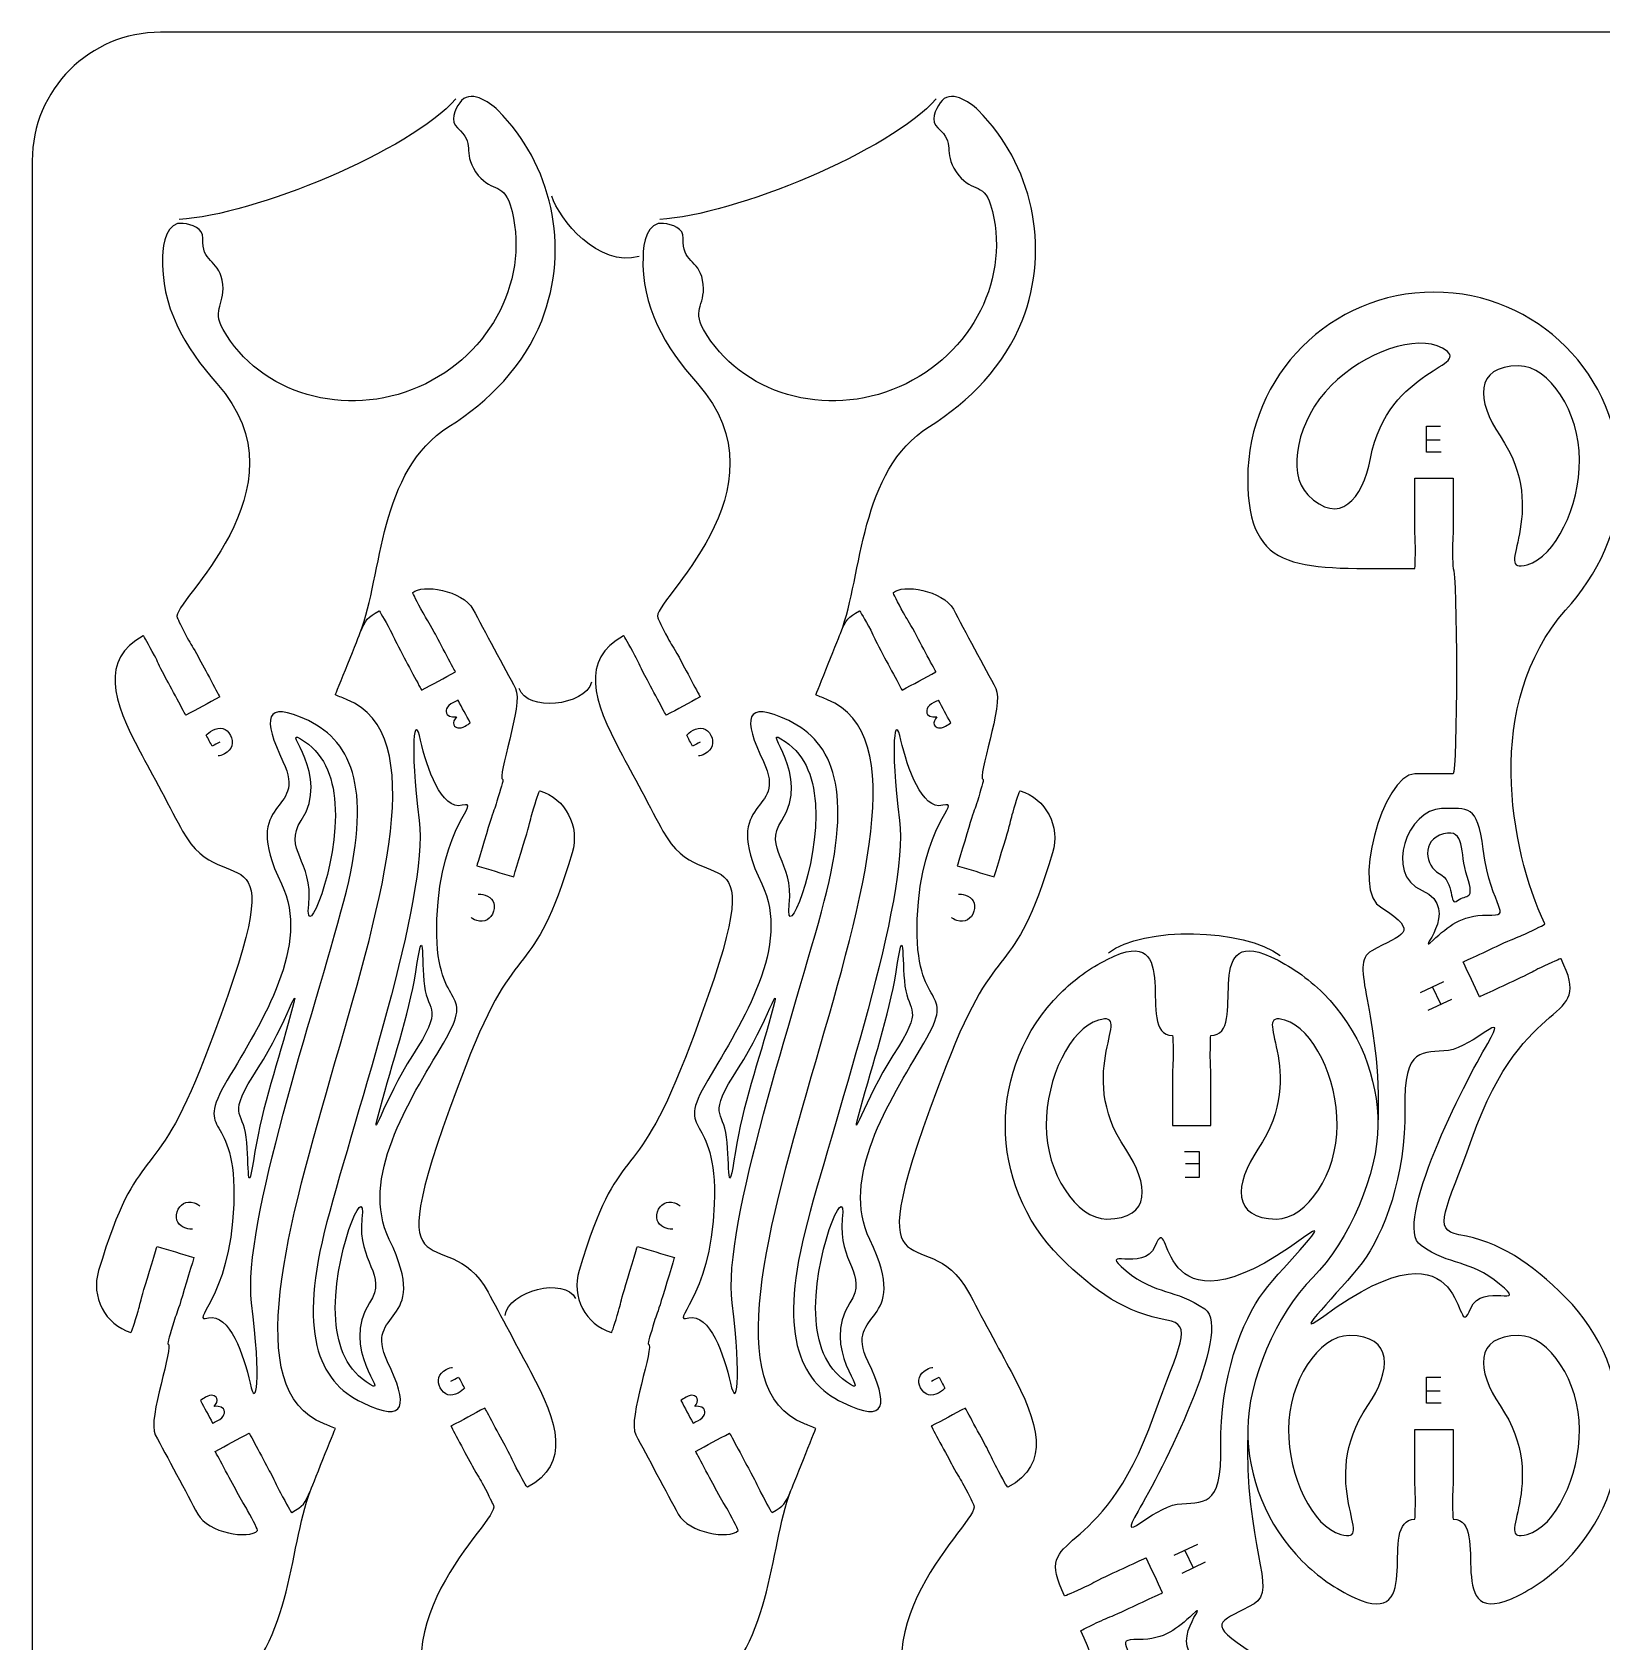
# Model space of a CAD drawing. Extents: x 0 to 250, y 0 to 300.
# Drawn here: x 0 to 122.2, y 174.8 to 300.1 of the extents above; entities that cross this region are included whole.
import ezdxf

# ---------------------------------------------------------------- set-up
doc = ezdxf.new("R2010")
doc.units = 0
doc.header["$MEASUREMENT"] = 0
doc.layers.add('DEFAULT', color=7, linetype='CONTINUOUS')

msp = doc.modelspace()

# ---------------------------------------------------------------- linework, layer by layer
at = {"layer": 'DEFAULT', "color": 250}
for points in [[(109.74, 267.36), (108.6, 267.36), (108.6, 269.38), (109.69, 269.38)], [(109.65, 268.31), (108.6, 268.31)], [(109.92, 226.15), (108.09, 225.29)], [(109.7, 224.39), (109.06, 225.75)], [(108.73, 223.93), (110.56, 224.79)], [(89.74, 212.94), (90.88, 212.94), (90.88, 210.92), (89.79, 210.92)], [(89.83, 211.99), (90.88, 211.99)], [(109.74, 193.35), (108.6, 193.35), (108.6, 195.37), (109.7, 195.37)], [(109.65, 194.29), (108.6, 194.29)], [(90.76, 182.35), (88.92, 181.49)], [(89.78, 181.89), (90.42, 180.53)], [(89.56, 180.13), (91.39, 180.99)]]:
    msp.add_lwpolyline(points, dxfattribs=at)
at = {"layer": 'DEFAULT', "color": 1}
for points, knots in [([(240.05, 0.05), (163.38, 0.05), (86.72, 0.05), (10.05, 0.05), (4.53, 0.05), (0.05, 4.53), (0.05, 10.05), (0.05, 103.38), (0.05, 196.72), (0.05, 290.05), (0.05, 295.57), (4.53, 300.05), (10.05, 300.05), (86.72, 300.05), (163.38, 300.05), (240.05, 300.05), (245.57, 300.05), (250.05, 295.57), (250.05, 290.05), (250.05, 196.72), (250.05, 103.38), (250.05, 10.05), (250.05, 4.53), (245.57, 0.05), (240.05, 0.05)], [0, 0, 0, 0, 651.969, 651.969, 651.969, 652.969, 652.969, 652.969, 1446.669, 1446.669, 1446.669, 1447.669, 1447.669, 1447.669, 2099.638, 2099.638, 2099.638, 2100.638, 2100.638, 2100.638, 2894.338, 2894.338, 2894.338, 2895.338, 2895.338, 2895.338, 2895.338]), ([(25.59, 253.32), (27.32, 257.86), (27.02, 265.92), (32.49, 269.36), (35.61, 271.31), (38.35, 274.11), (39.71, 277.59), (41.99, 283.4), (40.45, 289.8), (36.31, 293.97), (35.61, 294.65), (34.08, 295.66), (33.33, 294.56), (32.96, 294.02), (32.54, 293.12), (33.15, 292.6), (34.6, 291.37), (33.5, 290.78), (34.57, 289.18), (35.64, 287.56), (36.72, 288.41), (37.26, 286.61), (38.91, 281.07), (35.86, 274.94), (30.16, 272.45), (24.43, 269.95), (17.77, 271.87), (14.91, 276.91), (13.97, 278.57), (15.19, 278.85), (14.84, 280.74), (14.54, 282.38), (13.2, 282.13), (13.34, 284.01), (13.4, 284.8), (12.45, 285.08), (11.8, 285.17), (10.55, 285.36), (10.18, 283.58), (10.2, 282.59), (10.05, 278.76), (11.89, 275.56), (14.43, 272.71), (21.79, 264.46), (10.75, 255.58), (11.34, 254.48), (11.42, 254.33), (11.67, 253.76), (12.12, 252.91), (12.4, 252.39), (12.54, 252.24), (13, 251.4), (13.41, 250.62), (14.65, 248.31), (14.65, 248.31), (13.77, 247.83), (12.89, 247.36), (12.01, 246.89), (12.01, 246.89), (10.77, 249.2), (10.35, 249.97), (9.89, 250.83), (9.84, 251.02), (9.57, 251.54), (9.11, 252.39), (8.74, 253.08), (8.7, 253.06), (5.31, 251.24), (6.32, 248.03), (8.45, 244.05), (9.28, 242.51), (10.93, 239.42), (11.76, 237.88), (15.07, 231.71), (21.05, 239.86), (13.5, 220.26), (9.4, 209.64), (8.39, 214.17), (5.22, 203.68), (4.6, 201.62), (5.72, 199.46), (7.74, 198.85), (7.79, 198.85), (8.02, 199.59), (8.3, 200.51), (8.46, 201.07), (8.47, 201.27), (8.75, 202.2), (9, 203.04), (9.77, 205.55), (9.77, 205.55), (10.72, 205.26), (11.68, 204.97), (12.64, 204.68), (12.64, 204.68), (11.88, 202.17), (11.63, 201.33), (11.35, 200.4), (11.24, 200.23), (11.07, 199.67), (10.79, 198.74), (10.57, 197.99), (10.61, 197.98), (11.15, 197.82), (8.98, 192.13), (9.63, 190.89), (10.46, 189.35), (12.11, 186.26), (12.94, 184.72), (13.73, 183.24), (16.94, 182.73), (17.6, 183.43), (17.65, 183.45), (17.28, 184.15), (16.82, 184.99), (16.55, 185.51), (16.41, 185.66), (15.95, 186.51), (15.54, 187.29), (14.29, 189.6), (14.29, 189.6), (15.18, 190.07), (16.06, 190.55), (16.94, 191.02), (16.94, 191.02), (18.18, 188.71), (18.59, 187.93), (19.05, 187.08), (19.1, 186.88), (19.38, 186.36), (19.84, 185.51), (20.21, 184.82), (20.25, 184.84), (21.14, 185.32), (21.31, 185.55), (21.71, 186.54)], [0, 0, 0, 0, 1, 1, 1, 2, 2, 2, 3, 3, 3, 4, 4, 4, 5, 5, 5, 6, 6, 6, 7, 7, 7, 8, 8, 8, 9, 9, 9, 10, 10, 10, 11, 11, 11, 12, 12, 12, 13, 13, 13, 14, 14, 14, 15, 15, 15, 16, 16, 16, 17, 17, 17, 18, 18, 18, 26.502127, 26.502127, 26.502127, 27.502127, 27.502127, 27.502127, 28.502127, 28.502127, 28.502127, 29.502127, 29.502127, 29.502127, 30.502127, 30.502127, 30.502127, 31.502127, 31.502127, 31.502127, 32.502127, 32.502127, 32.502127, 33.502127, 33.502127, 33.502127, 34.502127, 34.502127, 34.502127, 35.502127, 35.502127, 35.502127, 36.502127, 36.502127, 36.502127, 37.502127, 37.502127, 37.502127, 46.008399, 46.008399, 46.008399, 47.008399, 47.008399, 47.008399, 48.008399, 48.008399, 48.008399, 49.008399, 49.008399, 49.008399, 50.008399, 50.008399, 50.008399, 51.008399, 51.008399, 51.008399, 52.008399, 52.008399, 52.008399, 53.008399, 53.008399, 53.008399, 54.008399, 54.008399, 54.008399, 55.008399, 55.008399, 55.008399, 63.514368, 63.514368, 63.514368, 64.514368, 64.514368, 64.514368, 65.514368, 65.514368, 65.514368, 66.514368, 66.514368, 66.514368, 67.514368, 67.514368, 67.514368, 67.514368]), ([(62.99, 253.32), (64.72, 257.86), (64.41, 265.92), (69.89, 269.36), (73.01, 271.31), (75.74, 274.11), (77.11, 277.59), (79.38, 283.4), (77.85, 289.8), (73.7, 293.97), (73.01, 294.65), (71.48, 295.66), (70.73, 294.56), (70.36, 294.02), (69.93, 293.12), (70.54, 292.6), (72, 291.37), (70.9, 290.78), (71.97, 289.18), (73.04, 287.56), (74.12, 288.41), (74.66, 286.61), (76.31, 281.07), (73.26, 274.94), (67.55, 272.45), (61.82, 269.95), (55.17, 271.87), (52.31, 276.91), (51.37, 278.57), (52.59, 278.85), (52.24, 280.74), (51.93, 282.38), (50.6, 282.13), (50.73, 284.01), (50.79, 284.8), (49.85, 285.08), (49.2, 285.17), (47.95, 285.36), (47.58, 283.58), (47.6, 282.59), (47.45, 278.76), (49.28, 275.56), (51.83, 272.71), (59.19, 264.46), (48.15, 255.58), (48.74, 254.48), (48.82, 254.33), (49.06, 253.76), (49.52, 252.91), (49.8, 252.39), (49.94, 252.24), (50.4, 251.4), (50.81, 250.62), (52.05, 248.31), (52.05, 248.31), (51.17, 247.83), (50.29, 247.36), (49.4, 246.89), (49.4, 246.89), (48.16, 249.2), (47.75, 249.97), (47.29, 250.83), (47.24, 251.02), (46.97, 251.54), (46.51, 252.39), (46.14, 253.08), (46.09, 253.06), (42.7, 251.24), (43.71, 248.03), (45.85, 244.05), (46.67, 242.51), (48.32, 239.42), (49.15, 237.88), (52.46, 231.71), (58.45, 239.86), (50.9, 220.26), (46.8, 209.64), (45.79, 214.17), (42.62, 203.68), (42, 201.62), (43.12, 199.46), (45.14, 198.85), (45.19, 198.85), (45.42, 199.59), (45.69, 200.51), (45.86, 201.07), (45.87, 201.27), (46.15, 202.2), (46.4, 203.04), (47.16, 205.55), (47.16, 205.55), (48.12, 205.26), (49.08, 204.97), (50.04, 204.68), (50.04, 204.68), (49.27, 202.17), (49.02, 201.33), (48.74, 200.4), (48.64, 200.23), (48.47, 199.67), (48.19, 198.74), (47.96, 197.99), (48.01, 197.98), (48.54, 197.82), (46.37, 192.13), (47.03, 190.89), (47.86, 189.35), (49.51, 186.26), (50.34, 184.72), (51.13, 183.24), (54.34, 182.73), (55, 183.43), (55.04, 183.45), (54.68, 184.15), (54.22, 184.99), (53.94, 185.51), (53.8, 185.66), (53.34, 186.51), (52.93, 187.29), (51.69, 189.6), (51.69, 189.6), (52.57, 190.07), (53.45, 190.55), (54.34, 191.02), (54.34, 191.02), (55.58, 188.71), (55.99, 187.93), (56.45, 187.08), (56.5, 186.88), (56.78, 186.36), (57.23, 185.51), (57.61, 184.82), (57.65, 184.84), (58.54, 185.32), (58.7, 185.55), (59.11, 186.54)], [0, 0, 0, 0, 1, 1, 1, 2, 2, 2, 3, 3, 3, 4, 4, 4, 5, 5, 5, 6, 6, 6, 7, 7, 7, 8, 8, 8, 9, 9, 9, 10, 10, 10, 11, 11, 11, 12, 12, 12, 13, 13, 13, 14, 14, 14, 15, 15, 15, 16, 16, 16, 17, 17, 17, 18, 18, 18, 26.502127, 26.502127, 26.502127, 27.502127, 27.502127, 27.502127, 28.502127, 28.502127, 28.502127, 29.502127, 29.502127, 29.502127, 30.502127, 30.502127, 30.502127, 31.502127, 31.502127, 31.502127, 32.502127, 32.502127, 32.502127, 33.502127, 33.502127, 33.502127, 34.502127, 34.502127, 34.502127, 35.502127, 35.502127, 35.502127, 36.502127, 36.502127, 36.502127, 37.502127, 37.502127, 37.502127, 46.008399, 46.008399, 46.008399, 47.008399, 47.008399, 47.008399, 48.008399, 48.008399, 48.008399, 49.008399, 49.008399, 49.008399, 50.008399, 50.008399, 50.008399, 51.008399, 51.008399, 51.008399, 52.008399, 52.008399, 52.008399, 53.008399, 53.008399, 53.008399, 54.008399, 54.008399, 54.008399, 55.008399, 55.008399, 55.008399, 63.514368, 63.514368, 63.514368, 64.514368, 64.514368, 64.514368, 65.514368, 65.514368, 65.514368, 66.514368, 66.514368, 66.514368, 67.514368, 67.514368, 67.514368, 67.514368]), ([(94.67, 191.31), (94.67, 187.6), (96.09, 183.88), (98.92, 181.06), (100.14, 179.83), (101.53, 178.89), (103, 178.19), (108.59, 175.66), (104.67, 184.3), (107.67, 184.31), (107.72, 184.31), (107.72, 185.09), (107.72, 186.06), (107.72, 186.65), (107.67, 186.84), (107.67, 187.81), (107.67, 188.98), (107.67, 190.15), (107.67, 191.31), (108.67, 191.31), (109.67, 191.31), (110.67, 191.31), (110.67, 190.15), (110.67, 188.98), (110.67, 187.81), (110.67, 186.84), (110.62, 186.65), (110.62, 186.06), (110.62, 185.09), (110.62, 184.31), (110.67, 184.31), (113.75, 184.31), (109.58, 175.26), (115.75, 178.39), (117.08, 179.06), (118.32, 179.95), (119.43, 181.06), (125.09, 186.72), (125.09, 195.9), (119.43, 201.56), (116.71, 204.28), (114.25, 205.93), (111.11, 206.46), (108.97, 206.82), (110.13, 208.34), (112.11, 213.92), (116.31, 225.78), (121.73, 222.55), (119.06, 227.93), (119.04, 227.97), (118.33, 227.64), (117.45, 227.23), (116.92, 226.98), (116.77, 226.85), (115.89, 226.44), (115.09, 226.07), (112.72, 224.97), (112.72, 224.97), (112.29, 225.87), (111.87, 226.78), (111.45, 227.69), (111.45, 227.69), (113.82, 228.79), (114.62, 229.17), (115.5, 229.57), (115.69, 229.61), (116.23, 229.86), (117.1, 230.26), (117.81, 230.6), (117.79, 230.65), (115.05, 236.52), (113.02, 247.84), (119.42, 255.07), (121.89, 257.84), (123.67, 261.32), (123.67, 265.32), (123.67, 273.33), (117.18, 279.82), (109.17, 279.82), (101.16, 279.82), (94.67, 273.33), (94.67, 265.32), (94.67, 257.74), (98.74, 258.32), (107.67, 258.32), (107.72, 258.32), (107.72, 259.11), (107.72, 260.07), (107.72, 260.66), (107.67, 260.86), (107.67, 261.82), (107.67, 262.99), (107.67, 264.16), (107.67, 265.33), (108.67, 265.33), (109.67, 265.33), (110.67, 265.33), (110.67, 264.16), (110.67, 262.99), (110.67, 261.82), (110.67, 260.86), (110.62, 260.66), (110.62, 260.07), (110.62, 259.11), (110.62, 258.32), (110.67, 258.32), (111, 258.2), (111, 242.32), (110.67, 242.32), (109.67, 242.32), (108.67, 242.32), (107.67, 242.32), (105.19, 242.32), (102.65, 233.05), (105.1, 231.91), (108.2, 229.91), (106.63, 229.87), (104.32, 228.55), (102.43, 227.47), (105.11, 224.08), (104.81, 214.97)], [0, 0, 0, 0, 1, 1, 1, 2, 2, 2, 3, 3, 3, 4, 4, 4, 5, 5, 5, 14.93, 14.93, 14.93, 23.44, 23.44, 23.44, 33.37, 33.37, 33.37, 34.37, 34.37, 34.37, 35.37, 35.37, 35.37, 36.37, 36.37, 36.37, 37.37, 37.37, 37.37, 38.37, 38.37, 38.37, 39.37, 39.37, 39.37, 40.37, 40.37, 40.37, 41.37, 41.37, 41.37, 42.37, 42.37, 42.37, 43.37, 43.37, 43.37, 44.37, 44.37, 44.37, 52.87906, 52.87906, 52.87906, 53.87906, 53.87906, 53.87906, 54.87906, 54.87906, 54.87906, 55.87906, 55.87906, 55.87906, 56.87906, 56.87906, 56.87906, 57.87906, 57.87906, 57.87906, 58.87906, 58.87906, 58.87906, 59.87906, 59.87906, 59.87906, 60.87906, 60.87906, 60.87906, 61.87906, 61.87906, 61.87906, 62.87906, 62.87906, 62.87906, 72.80906, 72.80906, 72.80906, 81.31906, 81.31906, 81.31906, 91.24906, 91.24906, 91.24906, 92.24906, 92.24906, 92.24906, 93.24906, 93.24906, 93.24906, 94.24906, 94.24906, 94.24906, 102.74906, 102.74906, 102.74906, 103.74906, 103.74906, 103.74906, 104.74906, 104.74906, 104.74906, 105.74906, 105.74906, 105.74906, 105.74906]), ([(104.22, 266.87), (103.6, 263.67), (101.81, 261.58), (99.35, 264.05), (97.65, 265.74), (98.55, 269.94), (101.16, 272.55), (103.76, 275.16), (107.83, 276.58), (109.82, 275.46), (112.48, 273.98), (105.61, 274.1), (104.22, 266.87)], [1, 1, 1, 1, 2, 2, 2, 3, 3, 3, 4, 4, 4, 5, 5, 5, 5]), ([(114.31, 268.64), (112.49, 271.33), (112.28, 274.08), (115.76, 274.08), (118.16, 274.08), (120.5, 270.47), (120.5, 266.78), (120.5, 263.1), (118.63, 259.22), (116.43, 258.6), (113.5, 257.76), (118.44, 262.54), (114.31, 268.64)], [1, 1, 1, 1, 2, 2, 2, 3, 3, 3, 4, 4, 4, 5, 5, 5, 5]), ([(14.81, 170.5), (11.69, 168.55), (8.95, 165.75), (7.59, 162.27), (5.31, 156.46), (6.84, 150.06), (10.99, 145.89), (11.69, 145.21), (13.22, 144.2), (13.97, 145.3), (14.34, 145.83), (14.76, 146.74), (14.15, 147.26), (12.7, 148.49), (13.79, 149.08), (12.73, 150.68), (11.65, 152.3), (10.57, 151.45), (10.03, 153.25), (8.39, 158.79), (11.43, 164.92), (17.14, 167.41), (22.87, 169.91), (29.53, 167.99), (32.39, 162.95), (33.33, 161.29), (32.11, 161.01), (32.46, 159.12), (32.76, 157.48), (34.1, 157.73), (33.96, 155.85), (33.9, 155.05), (34.85, 154.78), (35.5, 154.68), (36.75, 154.5), (37.12, 156.28), (37.1, 157.27), (37.25, 161.1), (35.41, 164.3), (32.87, 167.15), (25.51, 175.4), (36.54, 184.28), (35.96, 185.38), (35.88, 185.53), (35.63, 186.1), (35.18, 186.95), (34.9, 187.47), (34.76, 187.62), (34.3, 188.46), (33.89, 189.24), (32.65, 191.55), (32.65, 191.55), (33.53, 192.03), (34.41, 192.5), (35.29, 192.97), (35.29, 192.97), (36.53, 190.66), (36.95, 189.89), (37.41, 189.03), (37.46, 188.84), (37.73, 188.32), (38.19, 187.47), (38.56, 186.78), (38.6, 186.8), (41.99, 188.62), (40.98, 191.83), (38.85, 195.81), (38.02, 197.35), (36.37, 200.43), (35.54, 201.98), (32.23, 208.15), (26.25, 200), (33.8, 219.6), (37.9, 230.22), (38.91, 225.69), (42.08, 236.18), (42.7, 238.24), (41.58, 240.4), (39.56, 241.01), (39.51, 241.01), (39.28, 240.27), (39, 239.35), (38.83, 238.79), (38.83, 238.59), (38.55, 237.66), (38.29, 236.82), (37.53, 234.31), (37.53, 234.31), (36.58, 234.6), (35.62, 234.89), (34.66, 235.18), (34.66, 235.18), (35.42, 237.69), (35.67, 238.53), (35.95, 239.46), (36.06, 239.63), (36.23, 240.19), (36.51, 241.12), (36.73, 241.87), (36.69, 241.88), (36.15, 242.04), (38.32, 247.73), (37.67, 248.97), (36.84, 250.51), (35.19, 253.6), (34.36, 255.14), (33.57, 256.62), (30.36, 257.13), (29.69, 256.43), (29.65, 256.41), (30.02, 255.71), (30.48, 254.87), (30.75, 254.35), (30.89, 254.2), (31.35, 253.35), (31.76, 252.57), (33, 250.26), (33, 250.26), (32.12, 249.79), (31.24, 249.31), (30.36, 248.84), (30.36, 248.84), (29.12, 251.15), (28.71, 251.93), (28.24, 252.78), (28.2, 252.98), (27.92, 253.5), (27.46, 254.35), (27.09, 255.03), (27.05, 255.01), (26.16, 254.54), (25.99, 254.31), (25.59, 253.32), (25.58, 253.3), (23.65, 248.47), (23.65, 248.47), (23.96, 248.35), (24.26, 248.23), (24.57, 248.1), (37.56, 242.88), (9.73, 196.99), (22.73, 191.76), (22.95, 191.66), (23.34, 191.51), (23.65, 191.39), (23.65, 191.39), (21.72, 186.55), (21.71, 186.54), (19.98, 182), (20.28, 173.93), (14.81, 170.5)], [1, 1, 1, 1, 2, 2, 2, 3, 3, 3, 4, 4, 4, 5, 5, 5, 6, 6, 6, 7, 7, 7, 8, 8, 8, 9, 9, 9, 10, 10, 10, 11, 11, 11, 12, 12, 12, 13, 13, 13, 14, 14, 14, 15, 15, 15, 16, 16, 16, 17, 17, 17, 18, 18, 18, 26.501245, 26.501245, 26.501245, 27.501245, 27.501245, 27.501245, 28.501245, 28.501245, 28.501245, 29.501245, 29.501245, 29.501245, 30.501245, 30.501245, 30.501245, 31.501245, 31.501245, 31.501245, 32.501245, 32.501245, 32.501245, 33.501245, 33.501245, 33.501245, 34.501245, 34.501245, 34.501245, 35.501245, 35.501245, 35.501245, 36.501245, 36.501245, 36.501245, 37.501245, 37.501245, 37.501245, 46.00656, 46.00656, 46.00656, 47.00656, 47.00656, 47.00656, 48.00656, 48.00656, 48.00656, 49.00656, 49.00656, 49.00656, 50.00656, 50.00656, 50.00656, 51.00656, 51.00656, 51.00656, 52.00656, 52.00656, 52.00656, 53.00656, 53.00656, 53.00656, 54.00656, 54.00656, 54.00656, 55.00656, 55.00656, 55.00656, 63.51341, 63.51341, 63.51341, 64.51341, 64.51341, 64.51341, 65.51341, 65.51341, 65.51341, 66.51341, 66.51341, 66.51341, 67.51341, 67.51341, 67.51341, 68.51341, 68.51341, 68.51341, 71.31946, 71.31946, 71.31946, 72.31946, 72.31946, 72.31946, 73.31946, 73.31946, 73.31946, 74.31946, 74.31946, 74.31946, 75.31946, 75.31946, 75.31946, 75.31946]), ([(52.21, 170.5), (49.09, 168.55), (46.35, 165.75), (44.99, 162.27), (42.71, 156.46), (44.24, 150.06), (48.39, 145.89), (49.08, 145.21), (50.61, 144.2), (51.37, 145.3), (51.74, 145.83), (52.16, 146.74), (51.55, 147.26), (50.09, 148.49), (51.19, 149.08), (50.12, 150.68), (49.05, 152.3), (47.97, 151.45), (47.43, 153.25), (45.78, 158.79), (48.83, 164.92), (54.54, 167.41), (60.27, 169.91), (66.92, 167.99), (69.78, 162.95), (70.72, 161.29), (69.5, 161.01), (69.85, 159.12), (70.16, 157.48), (71.5, 157.73), (71.36, 155.85), (71.3, 155.05), (72.25, 154.78), (72.89, 154.68), (74.15, 154.5), (74.51, 156.28), (74.5, 157.27), (74.64, 161.1), (72.81, 164.3), (70.26, 167.15), (62.9, 175.4), (73.94, 184.28), (73.35, 185.38), (73.28, 185.53), (73.03, 186.1), (72.58, 186.95), (72.3, 187.47), (72.15, 187.62), (71.7, 188.46), (71.29, 189.24), (70.04, 191.55), (70.04, 191.55), (70.93, 192.03), (71.81, 192.5), (72.69, 192.97), (72.69, 192.97), (73.93, 190.66), (74.35, 189.89), (74.8, 189.03), (74.85, 188.84), (75.13, 188.32), (75.59, 187.47), (75.96, 186.78), (76, 186.8), (79.39, 188.62), (78.38, 191.83), (76.25, 195.81), (75.42, 197.35), (73.77, 200.43), (72.94, 201.98), (69.63, 208.15), (63.64, 200), (71.2, 219.6), (75.29, 230.22), (76.3, 225.69), (79.47, 236.18), (80.1, 238.24), (78.97, 240.4), (76.96, 241.01), (76.9, 241.01), (76.68, 240.27), (76.4, 239.35), (76.23, 238.79), (76.22, 238.59), (75.95, 237.66), (75.69, 236.82), (74.93, 234.31), (74.93, 234.31), (73.97, 234.6), (73.02, 234.89), (72.06, 235.18), (72.06, 235.18), (72.82, 237.69), (73.07, 238.53), (73.35, 239.46), (73.45, 239.63), (73.63, 240.19), (73.9, 241.12), (74.13, 241.87), (74.08, 241.88), (73.55, 242.04), (75.72, 247.73), (75.06, 248.97), (74.23, 250.51), (72.58, 253.6), (71.76, 255.14), (70.96, 256.62), (67.76, 257.13), (67.09, 256.43), (67.05, 256.41), (67.42, 255.71), (67.87, 254.87), (68.15, 254.35), (68.29, 254.2), (68.75, 253.35), (69.16, 252.57), (70.4, 250.26), (70.4, 250.26), (69.52, 249.79), (68.64, 249.31), (67.76, 248.84), (67.76, 248.84), (66.52, 251.15), (66.1, 251.93), (65.64, 252.78), (65.59, 252.98), (65.32, 253.5), (64.86, 254.35), (64.49, 255.03), (64.44, 255.01), (63.56, 254.54), (63.39, 254.31), (62.99, 253.32), (62.98, 253.3), (61.05, 248.47), (61.05, 248.47), (61.35, 248.35), (61.66, 248.23), (61.96, 248.1), (74.96, 242.88), (47.13, 196.99), (60.13, 191.76), (60.35, 191.66), (60.74, 191.51), (61.05, 191.39), (61.05, 191.39), (59.12, 186.55), (59.11, 186.54), (57.37, 182), (57.68, 173.93), (52.21, 170.5)], [1, 1, 1, 1, 2, 2, 2, 3, 3, 3, 4, 4, 4, 5, 5, 5, 6, 6, 6, 7, 7, 7, 8, 8, 8, 9, 9, 9, 10, 10, 10, 11, 11, 11, 12, 12, 12, 13, 13, 13, 14, 14, 14, 15, 15, 15, 16, 16, 16, 17, 17, 17, 18, 18, 18, 26.501245, 26.501245, 26.501245, 27.501245, 27.501245, 27.501245, 28.501245, 28.501245, 28.501245, 29.501245, 29.501245, 29.501245, 30.501245, 30.501245, 30.501245, 31.501245, 31.501245, 31.501245, 32.501245, 32.501245, 32.501245, 33.501245, 33.501245, 33.501245, 34.501245, 34.501245, 34.501245, 35.501245, 35.501245, 35.501245, 36.501245, 36.501245, 36.501245, 37.501245, 37.501245, 37.501245, 46.00656, 46.00656, 46.00656, 47.00656, 47.00656, 47.00656, 48.00656, 48.00656, 48.00656, 49.00656, 49.00656, 49.00656, 50.00656, 50.00656, 50.00656, 51.00656, 51.00656, 51.00656, 52.00656, 52.00656, 52.00656, 53.00656, 53.00656, 53.00656, 54.00656, 54.00656, 54.00656, 55.00656, 55.00656, 55.00656, 63.51341, 63.51341, 63.51341, 64.51341, 64.51341, 64.51341, 65.51341, 65.51341, 65.51341, 66.51341, 66.51341, 66.51341, 67.51341, 67.51341, 67.51341, 68.51341, 68.51341, 68.51341, 71.31946, 71.31946, 71.31946, 72.31946, 72.31946, 72.31946, 73.31946, 73.31946, 73.31946, 74.31946, 74.31946, 74.31946, 75.31946, 75.31946, 75.31946, 75.31946]), ([(90.31, 126.46), (98.32, 126.46), (104.81, 132.95), (104.81, 140.96), (104.81, 148.54), (100.75, 147.96), (91.81, 147.96), (91.76, 147.96), (91.76, 147.17), (91.76, 146.21), (91.76, 145.62), (91.81, 145.42), (91.81, 144.46), (91.81, 143.29), (91.81, 142.12), (91.81, 140.96), (90.81, 140.96), (89.81, 140.96), (88.81, 140.96), (88.81, 142.12), (88.81, 143.29), (88.81, 144.46), (88.81, 145.42), (88.86, 145.62), (88.86, 146.21), (88.86, 147.17), (88.86, 147.96), (88.81, 147.96), (88.48, 148.08), (88.48, 163.96), (88.81, 163.96), (89.81, 163.96), (90.81, 163.96), (91.81, 163.96), (94.29, 163.96), (96.83, 173.23), (94.38, 174.37), (91.28, 176.37), (92.86, 176.42), (95.16, 177.73), (97.05, 178.81), (94.38, 182.19), (94.67, 191.31), (94.67, 195.02), (96.91, 200.31), (99.74, 203.14), (102.57, 205.97), (104.81, 211.26), (104.81, 214.97), (104.81, 218.68), (103.4, 222.39), (100.56, 225.23), (99.34, 226.45), (97.96, 227.4), (96.48, 228.09), (90.9, 230.62), (94.81, 221.98), (91.81, 221.97), (91.76, 221.97), (91.76, 221.19), (91.76, 220.22), (91.76, 219.63), (91.81, 219.44), (91.81, 218.47), (91.81, 217.3), (91.81, 216.14), (91.81, 214.97), (90.81, 214.97), (89.81, 214.97), (88.81, 214.97), (88.81, 216.14), (88.81, 217.3), (88.81, 218.47), (88.81, 219.44), (88.86, 219.63), (88.86, 220.22), (88.86, 221.19), (88.86, 221.97), (88.81, 221.97), (85.74, 221.97), (89.91, 231.02), (83.73, 227.89), (82.41, 227.22), (81.16, 226.33), (80.06, 225.23), (74.39, 219.56), (74.39, 210.38), (80.06, 204.72), (82.77, 202.01), (85.23, 200.36), (88.37, 199.82), (90.51, 199.46), (89.35, 197.94), (87.37, 192.36), (83.17, 180.49), (77.76, 183.73), (80.42, 178.35), (80.44, 178.31), (81.15, 178.64), (82.03, 179.05), (82.56, 179.3), (82.72, 179.43), (83.59, 179.83), (84.39, 180.21), (86.77, 181.31), (86.77, 181.31), (87.19, 180.41), (87.61, 179.5), (88.04, 178.59), (88.04, 178.59), (85.66, 177.49), (84.86, 177.11), (83.99, 176.71), (83.79, 176.67), (83.25, 176.42), (82.38, 176.01), (81.67, 175.68), (81.69, 175.63), (84.43, 169.76), (86.46, 158.44), (80.06, 151.21), (77.6, 148.43), (75.81, 144.96), (75.81, 140.96), (75.81, 132.95), (82.3, 126.46), (90.31, 126.46)], [1, 1, 1, 1, 2, 2, 2, 3, 3, 3, 4, 4, 4, 5, 5, 5, 14.93, 14.93, 14.93, 23.44, 23.44, 23.44, 33.37, 33.37, 33.37, 34.37, 34.37, 34.37, 35.37, 35.37, 35.37, 36.37, 36.37, 36.37, 44.87, 44.87, 44.87, 45.87, 45.87, 45.87, 46.87, 46.87, 46.87, 47.87, 47.87, 47.87, 48.87, 48.87, 48.87, 49.87, 49.87, 49.87, 50.87, 50.87, 50.87, 51.87, 51.87, 51.87, 52.87, 52.87, 52.87, 53.87, 53.87, 53.87, 54.87, 54.87, 54.87, 64.8, 64.8, 64.8, 73.31, 73.31, 73.31, 83.24, 83.24, 83.24, 84.24, 84.24, 84.24, 85.24, 85.24, 85.24, 86.24, 86.24, 86.24, 87.24, 87.24, 87.24, 88.24, 88.24, 88.24, 89.24, 89.24, 89.24, 90.24, 90.24, 90.24, 91.24, 91.24, 91.24, 92.24, 92.24, 92.24, 93.24, 93.24, 93.24, 94.24, 94.24, 94.24, 102.74906, 102.74906, 102.74906, 103.74906, 103.74906, 103.74906, 104.74906, 104.74906, 104.74906, 105.74906, 105.74906, 105.74906, 106.74906, 106.74906, 106.74906, 107.74906, 107.74906, 107.74906, 108.74906, 108.74906, 108.74906, 108.74906]), ([(83.71, 207.68), (81.32, 207.68), (78.98, 211.28), (78.98, 214.97), (78.98, 218.65), (80.85, 222.53), (83.05, 223.16), (85.98, 223.99), (81.04, 219.22), (85.17, 213.11), (87, 210.42), (87.2, 207.68), (83.71, 207.68)], [1, 1, 1, 1, 2, 2, 2, 3, 3, 3, 4, 4, 4, 5, 5, 5, 5]), ([(96.91, 207.68), (93.42, 207.68), (93.63, 210.42), (95.46, 213.11), (99.59, 219.22), (94.64, 223.99), (97.57, 223.16), (99.77, 222.53), (101.64, 218.65), (101.64, 214.97), (101.64, 211.28), (99.3, 207.68), (96.91, 207.68)], [1, 1, 1, 1, 2, 2, 2, 3, 3, 3, 4, 4, 4, 5, 5, 5, 5]), ([(102.57, 198.61), (106.06, 198.61), (105.85, 195.86), (104.03, 193.17), (99.9, 187.07), (104.85, 182.29), (101.91, 183.13), (99.71, 183.75), (97.84, 187.63), (97.84, 191.31), (97.84, 195), (100.18, 198.61), (102.57, 198.61)], [1, 1, 1, 1, 2, 2, 2, 3, 3, 3, 4, 4, 4, 5, 5, 5, 5]), ([(114.31, 193.17), (112.49, 195.86), (112.28, 198.61), (115.77, 198.61), (118.16, 198.61), (120.5, 195), (120.5, 191.31), (120.5, 187.63), (118.63, 183.75), (116.43, 183.13), (113.5, 182.29), (118.45, 187.07), (114.31, 193.17)], [1, 1, 1, 1, 2, 2, 2, 3, 3, 3, 4, 4, 4, 5, 5, 5, 5])]:
    msp.add_open_spline(points, degree=3, knots=knots, dxfattribs=at)
at = {"layer": 'DEFAULT', "color": 6}
for points in [[(33.03, 294.86), (29.49, 290.83), (17.29, 285.78), (11.5, 285.48)], [(70.42, 294.86), (66.89, 290.83), (54.68, 285.78), (48.9, 285.48)], [(47.3, 282.59), (44.14, 281.72), (41.06, 285.47), (40.49, 287.3)], [(43.6, 249.46), (43.05, 247.59), (38.54, 247.14), (37.97, 248.97)], [(83.84, 228.39), (86.43, 230.51), (94.45, 230.3), (97.19, 228.19)], [(36.86, 200.16), (37.12, 202.1), (41.52, 203.21), (42.35, 201.5)]]:
    msp.add_open_spline(points, degree=3, dxfattribs=at)
at = {"layer": 'DEFAULT', "color": 5}
for points, knots in [([(21.55, 246.47), (25.04, 244.78), (26.57, 240.98), (24.31, 232.41), (22.05, 223.84), (16.37, 207.23), (17.13, 201.16), (17.89, 195.09), (17.49, 192.73), (17.01, 194.9), (16.54, 197.07), (15.39, 200.36), (13.77, 199.98), (12.15, 199.61), (15.45, 201.31), (15.74, 208.83), (16.03, 216.34), (12.51, 213.86), (15.24, 218.49), (17.97, 223.12), (21.76, 229.01), (19.45, 233.77), (16.08, 240.7), (21.6, 239.06), (19.57, 243.29), (17.99, 246.61), (18.06, 248.16), (21.55, 246.47)], [1, 1, 1, 1, 2, 2, 2, 3, 3, 3, 4, 4, 4, 5, 5, 5, 6, 6, 6, 7, 7, 7, 8, 8, 8, 9, 9, 9, 10, 10, 10, 10]), ([(58.95, 246.47), (62.43, 244.78), (63.97, 240.98), (61.71, 232.41), (59.45, 223.84), (53.76, 207.23), (54.53, 201.16), (55.29, 195.09), (54.89, 192.73), (54.41, 194.9), (53.93, 197.07), (52.78, 200.36), (51.16, 199.98), (49.54, 199.61), (52.85, 201.31), (53.14, 208.83), (53.43, 216.34), (49.91, 213.86), (52.64, 218.49), (55.37, 223.12), (59.16, 229.01), (56.84, 233.77), (53.48, 240.7), (58.99, 239.06), (56.97, 243.29), (55.38, 246.61), (55.46, 248.16), (58.95, 246.47)], [1, 1, 1, 1, 2, 2, 2, 3, 3, 3, 4, 4, 4, 5, 5, 5, 6, 6, 6, 7, 7, 7, 8, 8, 8, 9, 9, 9, 10, 10, 10, 10]), ([(25.75, 193.39), (22.26, 195.08), (20.73, 198.88), (22.99, 207.45), (25.25, 216.02), (30.93, 232.62), (30.17, 238.7), (29.41, 244.77), (29.81, 247.13), (30.29, 244.96), (30.76, 242.79), (31.91, 239.5), (33.53, 239.88), (35.15, 240.25), (31.85, 238.54), (31.56, 231.03), (31.27, 223.52), (34.79, 226), (32.06, 221.37), (29.33, 216.74), (25.54, 210.85), (27.85, 206.09), (31.22, 199.16), (25.7, 200.8), (27.72, 196.57), (29.31, 193.25), (29.24, 191.7), (25.75, 193.39)], [1, 1, 1, 1, 2, 2, 2, 3, 3, 3, 4, 4, 4, 5, 5, 5, 6, 6, 6, 7, 7, 7, 8, 8, 8, 9, 9, 9, 10, 10, 10, 10]), ([(63.15, 193.39), (59.66, 195.08), (58.12, 198.88), (60.39, 207.45), (62.65, 216.02), (68.33, 232.62), (67.57, 238.7), (66.8, 244.77), (67.21, 247.13), (67.68, 244.96), (68.16, 242.79), (69.31, 239.5), (70.93, 239.88), (72.55, 240.25), (69.24, 238.54), (68.95, 231.03), (68.67, 223.52), (72.19, 226), (69.46, 221.37), (66.72, 216.74), (62.94, 210.85), (65.25, 206.09), (68.61, 199.16), (63.1, 200.8), (65.12, 196.57), (66.71, 193.25), (66.63, 191.7), (63.15, 193.39)], [1, 1, 1, 1, 2, 2, 2, 3, 3, 3, 4, 4, 4, 5, 5, 5, 6, 6, 6, 7, 7, 7, 8, 8, 8, 9, 9, 9, 10, 10, 10, 10]), ([(108.24, 233.25), (105.22, 234.54), (107.18, 239.62), (109.75, 239.62), (111.86, 239.62), (112.53, 240.02), (113, 236.47), (113.65, 231.64), (115.44, 231.33), (113.33, 231.33), (111.22, 231.33), (110.32, 230.47), (109.1, 229.39), (107.51, 227.98), (111.51, 231.84), (108.24, 233.25)], [0, 0, 0, 0, 1, 1, 1, 2, 2, 2, 3, 3, 3, 4, 4, 4, 5, 5, 5, 5]), ([(103.58, 204.28), (105.23, 206.41), (107.02, 211.17), (106.9, 216.21), (106.77, 221.25), (108.34, 220.55), (110.29, 220.8), (112.25, 221.05), (115.12, 224.33), (113.35, 221.34), (111.59, 218.35), (105.85, 207.23), (108.16, 205.61), (110.47, 203.99), (111.92, 204.57), (114.28, 202.62), (116.65, 200.67), (112.9, 202.79), (112.04, 200.75), (110.56, 197.22), (112.5, 208.89), (100.48, 200.05), (97.79, 198.07), (101.87, 202.08), (103.58, 204.28)], [0, 0, 0, 0, 1, 1, 1, 2, 2, 2, 3, 3, 3, 4, 4, 4, 5, 5, 5, 6, 6, 6, 7, 7, 7, 8, 8, 8, 8]), ([(95.9, 202), (94.25, 199.87), (92.46, 195.12), (92.58, 190.07), (92.71, 185.03), (91.15, 185.73), (89.19, 185.48), (87.23, 185.24), (84.36, 181.95), (86.13, 184.94), (87.89, 187.93), (93.63, 199.06), (91.32, 200.68), (89.01, 202.29), (87.56, 201.71), (85.2, 203.66), (82.83, 205.61), (86.58, 203.49), (87.44, 205.53), (88.92, 209.06), (86.98, 197.4), (99.01, 206.23), (101.69, 208.21), (97.61, 204.2), (95.9, 202)], [0, 0, 0, 0, 1, 1, 1, 2, 2, 2, 3, 3, 3, 4, 4, 4, 5, 5, 5, 6, 6, 6, 7, 7, 7, 8, 8, 8, 8]), ([(91.24, 173.04), (94.26, 171.74), (92.3, 166.66), (89.73, 166.66), (87.62, 166.66), (86.95, 166.26), (86.48, 169.81), (85.83, 174.64), (84.04, 174.95), (86.15, 174.95), (88.26, 174.95), (89.16, 175.81), (90.38, 176.9), (91.97, 178.3), (87.97, 174.44), (91.24, 173.04)], [0, 0, 0, 0, 1, 1, 1, 2, 2, 2, 3, 3, 3, 4, 4, 4, 5, 5, 5, 5])]:
    msp.add_open_spline(points, degree=3, knots=knots, dxfattribs=at)
at = {"layer": 'DEFAULT', "color": 250}
for points, knots in [([(34.15, 246.3), (34.06, 246.23), (33.91, 246.13), (33.75, 246.04), (33.52, 245.92), (33.35, 245.88), (33.19, 245.91), (33.06, 245.93), (32.95, 246), (32.87, 246.14), (32.78, 246.32), (32.93, 246.59), (33.08, 246.76), (33.08, 246.76), (32.5, 246.69), (32.35, 246.95), (32.27, 247.1), (32.27, 247.25), (32.31, 247.39), (32.38, 247.57), (32.55, 247.73), (32.84, 247.88), (33, 247.97), (33.13, 248.02), (33.21, 248.05), (33.52, 247.47), (33.83, 246.89), (34.15, 246.3)], [5.634547, 5.634547, 5.634547, 5.634547, 6.634547, 6.634547, 6.634547, 7.634547, 7.634547, 7.634547, 8.634547, 8.634547, 8.634547, 9.634547, 9.634547, 9.634547, 10.634547, 10.634547, 10.634547, 11.634547, 11.634547, 11.634547, 12.634547, 12.634547, 12.634547, 13.634547, 13.634547, 13.634547, 19.269094, 19.269094, 19.269094, 19.269094]), ([(71.55, 246.3), (71.46, 246.23), (71.31, 246.13), (71.15, 246.04), (70.92, 245.92), (70.75, 245.88), (70.59, 245.91), (70.46, 245.93), (70.35, 246), (70.27, 246.14), (70.18, 246.32), (70.32, 246.59), (70.47, 246.76), (70.47, 246.76), (69.89, 246.69), (69.75, 246.95), (69.67, 247.1), (69.67, 247.25), (69.71, 247.39), (69.77, 247.57), (69.95, 247.73), (70.24, 247.88), (70.4, 247.97), (70.52, 248.02), (70.61, 248.05), (70.92, 247.47), (71.23, 246.89), (71.55, 246.3)], [5.634547, 5.634547, 5.634547, 5.634547, 6.634547, 6.634547, 6.634547, 7.634547, 7.634547, 7.634547, 8.634547, 8.634547, 8.634547, 9.634547, 9.634547, 9.634547, 10.634547, 10.634547, 10.634547, 11.634547, 11.634547, 11.634547, 12.634547, 12.634547, 12.634547, 13.634547, 13.634547, 13.634547, 19.269094, 19.269094, 19.269094, 19.269094]), ([(14.65, 244.79), (14.45, 244.69), (14.26, 244.58), (14.06, 244.48), (13.91, 244.77), (13.75, 245.05), (13.6, 245.34), (13.69, 245.43), (13.86, 245.6), (14.1, 245.73), (14.37, 245.87), (14.63, 245.92), (14.89, 245.85), (15.12, 245.78), (15.34, 245.6), (15.49, 245.32), (15.77, 244.79), (15.62, 244.2), (15.02, 243.88), (14.81, 243.77), (14.63, 243.73), (14.53, 243.73)], [0, 0, 0, 0, 1.88706, 1.88706, 1.88706, 4.64071, 4.64071, 4.64071, 5.64071, 5.64071, 5.64071, 6.64071, 6.64071, 6.64071, 7.64071, 7.64071, 7.64071, 8.64071, 8.64071, 8.64071, 9.64071, 9.64071, 9.64071, 9.64071]), ([(52.04, 244.79), (51.85, 244.69), (51.65, 244.58), (51.46, 244.48), (51.3, 244.77), (51.15, 245.05), (51, 245.34), (51.08, 245.43), (51.25, 245.6), (51.49, 245.73), (51.76, 245.87), (52.02, 245.92), (52.29, 245.85), (52.52, 245.78), (52.74, 245.6), (52.89, 245.32), (53.17, 244.79), (53.01, 244.2), (52.42, 243.88), (52.21, 243.77), (52.03, 243.73), (51.93, 243.73)], [0, 0, 0, 0, 1.88706, 1.88706, 1.88706, 4.64071, 4.64071, 4.64071, 5.64071, 5.64071, 5.64071, 6.64071, 6.64071, 6.64071, 7.64071, 7.64071, 7.64071, 8.64071, 8.64071, 8.64071, 9.64071, 9.64071, 9.64071, 9.64071]), ([(34.76, 232.96), (34.87, 232.97), (35.07, 232.96), (35.3, 232.89), (35.85, 232.73), (36.15, 232.26), (35.96, 231.63), (35.78, 231.02), (35.25, 230.73), (34.65, 230.91), (34.41, 230.99), (34.27, 231.08), (34.21, 231.14)], [0, 0, 0, 0, 1, 1, 1, 2, 2, 2, 3, 3, 3, 4, 4, 4, 4]), ([(72.16, 232.96), (72.27, 232.97), (72.46, 232.96), (72.7, 232.89), (73.24, 232.73), (73.55, 232.26), (73.36, 231.63), (73.18, 231.02), (72.64, 230.73), (72.04, 230.91), (71.8, 230.99), (71.67, 231.08), (71.61, 231.14)], [0, 0, 0, 0, 1, 1, 1, 2, 2, 2, 3, 3, 3, 4, 4, 4, 4]), ([(12.54, 206.9), (12.43, 206.89), (12.23, 206.89), (12, 206.97), (11.45, 207.13), (11.14, 207.6), (11.34, 208.23), (11.52, 208.84), (12.05, 209.12), (12.65, 208.94), (12.89, 208.87), (13.03, 208.77), (13.09, 208.72)], [0, 0, 0, 0, 1, 1, 1, 2, 2, 2, 3, 3, 3, 4, 4, 4, 4]), ([(49.93, 206.9), (49.83, 206.89), (49.63, 206.89), (49.39, 206.97), (48.85, 207.13), (48.54, 207.6), (48.73, 208.23), (48.91, 208.84), (49.45, 209.12), (50.05, 208.94), (50.29, 208.87), (50.43, 208.77), (50.48, 208.72)], [0, 0, 0, 0, 1, 1, 1, 2, 2, 2, 3, 3, 3, 4, 4, 4, 4]), ([(32.65, 195.07), (32.85, 195.17), (33.04, 195.27), (33.24, 195.38), (33.39, 195.09), (33.54, 194.81), (33.7, 194.52), (33.61, 194.43), (33.44, 194.26), (33.2, 194.13), (32.93, 193.99), (32.67, 193.94), (32.41, 194.01), (32.18, 194.08), (31.95, 194.26), (31.81, 194.54), (31.52, 195.07), (31.68, 195.66), (32.28, 195.98), (32.49, 196.09), (32.67, 196.13), (32.77, 196.13)], [0, 0, 0, 0, 1.88706, 1.88706, 1.88706, 4.64071, 4.64071, 4.64071, 5.64071, 5.64071, 5.64071, 6.64071, 6.64071, 6.64071, 7.64071, 7.64071, 7.64071, 8.64071, 8.64071, 8.64071, 9.64071, 9.64071, 9.64071, 9.64071]), ([(70.05, 195.07), (70.24, 195.17), (70.44, 195.27), (70.64, 195.38), (70.79, 195.09), (70.94, 194.81), (71.09, 194.52), (71.01, 194.43), (70.84, 194.26), (70.6, 194.13), (70.33, 193.99), (70.07, 193.94), (69.81, 194.01), (69.57, 194.08), (69.35, 194.26), (69.2, 194.54), (68.92, 195.07), (69.08, 195.66), (69.68, 195.98), (69.88, 196.09), (70.07, 196.13), (70.16, 196.13)], [0, 0, 0, 0, 1.88706, 1.88706, 1.88706, 4.64071, 4.64071, 4.64071, 5.64071, 5.64071, 5.64071, 6.64071, 6.64071, 6.64071, 7.64071, 7.64071, 7.64071, 8.64071, 8.64071, 8.64071, 9.64071, 9.64071, 9.64071, 9.64071]), ([(13.15, 193.56), (13.24, 193.63), (13.39, 193.73), (13.55, 193.82), (13.78, 193.94), (13.95, 193.98), (14.11, 193.95), (14.24, 193.93), (14.35, 193.86), (14.43, 193.72), (14.52, 193.54), (14.37, 193.27), (14.22, 193.1), (14.22, 193.1), (14.8, 193.17), (14.94, 192.91), (15.03, 192.76), (15.03, 192.61), (14.98, 192.47), (14.92, 192.29), (14.75, 192.13), (14.46, 191.97), (14.3, 191.89), (14.17, 191.83), (14.09, 191.8), (13.78, 192.39), (13.46, 192.97), (13.15, 193.56)], [5.634547, 5.634547, 5.634547, 5.634547, 6.634547, 6.634547, 6.634547, 7.634547, 7.634547, 7.634547, 8.634547, 8.634547, 8.634547, 9.634547, 9.634547, 9.634547, 10.634547, 10.634547, 10.634547, 11.634547, 11.634547, 11.634547, 12.634547, 12.634547, 12.634547, 13.634547, 13.634547, 13.634547, 19.269094, 19.269094, 19.269094, 19.269094]), ([(50.55, 193.56), (50.64, 193.63), (50.79, 193.73), (50.95, 193.82), (51.18, 193.94), (51.35, 193.98), (51.51, 193.95), (51.64, 193.93), (51.75, 193.86), (51.82, 193.72), (51.91, 193.54), (51.77, 193.27), (51.62, 193.1), (51.62, 193.1), (52.2, 193.17), (52.34, 192.91), (52.42, 192.76), (52.43, 192.61), (52.38, 192.47), (52.32, 192.29), (52.15, 192.13), (51.86, 191.97), (51.7, 191.89), (51.57, 191.83), (51.49, 191.8), (51.17, 192.39), (50.86, 192.97), (50.55, 193.56)], [5.634547, 5.634547, 5.634547, 5.634547, 6.634547, 6.634547, 6.634547, 7.634547, 7.634547, 7.634547, 8.634547, 8.634547, 8.634547, 9.634547, 9.634547, 9.634547, 10.634547, 10.634547, 10.634547, 11.634547, 11.634547, 11.634547, 12.634547, 12.634547, 12.634547, 13.634547, 13.634547, 13.634547, 19.269094, 19.269094, 19.269094, 19.269094])]:
    msp.add_open_spline(points, degree=3, knots=knots, dxfattribs=at)
at = {"layer": 'DEFAULT', "color": 3}
for points in [[(21, 238.71), (19.52, 236.46), (21.96, 235.57), (21.58, 232.17), (21.2, 228.77), (23.98, 235.17), (23.62, 240.01), (23.46, 242.22), (22.73, 244), (20.93, 245.06), (19.43, 245.95), (23.32, 242.23), (21, 238.71)], [(58.4, 238.71), (56.92, 236.46), (59.36, 235.57), (58.98, 232.17), (58.6, 228.77), (61.38, 235.17), (61.02, 240.01), (60.86, 242.22), (60.13, 244), (58.33, 245.06), (56.83, 245.95), (60.72, 242.23), (58.4, 238.71)], [(109.57, 234.58), (108.5, 235.11), (108.14, 237.19), (109.91, 237.65), (111.67, 238.1), (111.13, 236.24), (111.75, 234.33), (112.38, 232.42), (111.71, 233), (111.01, 232.46), (110.3, 231.92), (110.84, 233.95), (109.57, 234.58)], [(29.65, 220.4), (32.18, 224.29), (30.84, 223.66), (30.59, 225.81), (30.34, 227.97), (30.57, 231.16), (29.91, 226.93), (29.36, 223.47), (28.07, 219.81), (27.13, 216.29), (26.18, 212.78), (27.46, 217.03), (29.65, 220.4)], [(67.05, 220.4), (69.58, 224.29), (68.24, 223.66), (67.99, 225.81), (67.73, 227.97), (67.96, 231.16), (67.3, 226.93), (66.76, 223.47), (65.47, 219.81), (64.53, 216.29), (63.58, 212.78), (64.86, 217.03), (67.05, 220.4)], [(17.65, 219.46), (15.12, 215.57), (16.46, 216.2), (16.71, 214.05), (16.96, 211.89), (16.73, 208.7), (17.39, 212.93), (17.94, 216.39), (19.22, 220.05), (20.17, 223.57), (21.12, 227.08), (19.84, 222.83), (17.65, 219.46)], [(55.04, 219.46), (52.51, 215.57), (53.86, 216.2), (54.11, 214.05), (54.36, 211.89), (54.13, 208.7), (54.79, 212.93), (55.33, 216.39), (56.62, 220.05), (57.57, 223.57), (58.51, 227.08), (57.24, 222.83), (55.04, 219.46)], [(26.3, 201.15), (27.78, 203.4), (25.34, 204.29), (25.72, 207.69), (26.1, 211.09), (23.32, 204.68), (23.68, 199.84), (23.84, 197.64), (24.57, 195.86), (26.36, 194.8), (27.87, 193.9), (23.98, 197.63), (26.3, 201.15)], [(63.69, 201.15), (65.17, 203.4), (62.74, 204.29), (63.11, 207.69), (63.49, 211.09), (60.71, 204.68), (61.07, 199.84), (61.24, 197.64), (61.96, 195.86), (63.76, 194.8), (65.27, 193.9), (61.37, 197.63), (63.69, 201.15)]]:
    msp.add_open_spline(points, degree=3, knots=[0, 0, 0, 0, 1, 1, 1, 2, 2, 2, 3, 3, 3, 4, 4, 4, 4], dxfattribs=at)

doc.saveas('drawing.dxf')
